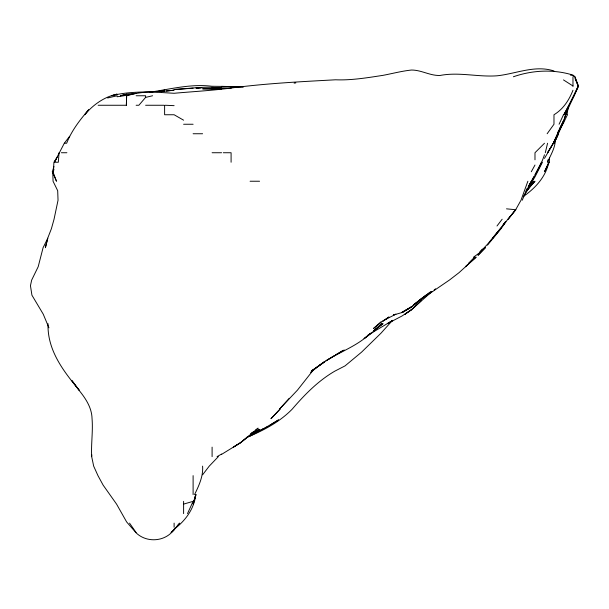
<?xml version="1.0" encoding="UTF-8"?>
<svg xmlns="http://www.w3.org/2000/svg" width="609" height="609" viewBox="0 0 609 609"><rect width="100%" height="100%" fill="white"/><g stroke="black" fill="none" stroke-linecap="round" stroke-linejoin="round"><path stroke-width="0.91" d="M555.347 139.446C555.393 147.591 550.703 154.975 547.514 162.238L548.092 159.649M126.367 105.258L126.626 95.895L126.367 105.258L98.14 105.258M549.288 162.238L548.793 162.238L544.484 171.73L549.288 162.238L549.463 157.487M177.227 525.818L179.716 523.108L174.113 529.883L171.068 532.609L174.113 529.594C165.374 541.751 146.906 543.22 136.127 532.867L126.626 521.928L116.563 504.115L103.127 485.122L97.958 475.629L93.672 466.129L91.685 456.636L91.776 454.733M53.973 166.554L52.321 171.73L53.402 171.73L53.912 162.238L57.55 156.696M59.058 152.737L58.319 162.238L54.407 162.238L64.318 143.244L69.647 136.256M568.243 106.986L567.017 114.751L567.405 114.751L563.477 123.079L558.141 132.161M566.431 112.163L563.477 121.731L567.717 107.846L565.746 114.751L568.951 105.258L578.116 86.265L578.55 86.265L574.866 76.764L572.97 75.592M53.402 171.73L53.935 169.142M545.299 152.737L547.567 143.244M193.35 503.255L195.847 494.622C194.088 508.911 185.44 520.756 174.113 529.198M548.793 162.238C545.87 176.823 535.235 188.257 523.367 196.479M527.874 181.231L521 200.224L515.686 209.717L487.504 244.232L478.004 254.28M522.256 200.224C528.528 184.489 539.132 170.916 544.484 154.762M578.116 86.265L574.074 95.758L563.82 114.751L568.966 105.258L565.243 114.751L578.55 86.265M572.97 90.246C569.095 100.097 563.241 109.171 553.977 114.751L553.977 124.251L547.141 133.744M554.19 143.244L562.533 124.251L558.141 132.161M553.33 143.244L547.567 152.737L553.322 143.244L557.737 133.744L553.33 143.244L544.484 158.393M559.077 124.251L563.477 114.751M194.56 494.622C198.869 485.731 203.376 476.268 202.599 466.129M553.977 141.973L563.477 120.765L557.395 133.744L563.477 121.8L560.044 128.21M187.503 513.615L193.106 501.344L183.606 504.115M542.452 162.238L534.984 176.854L525.841 191.782M541.47 162.238L534.984 174.654M562.313 124.251L563.477 122.051L561.209 125.835M531.292 181.231L528.277 186.773L534.063 176.298M531.307 171.73L534.984 165.024M560.052 128.21L562.328 124.251M54.407 162.238L56.317 159.071M501.725 227.157L492.719 238.21L500.027 229.387M502.783 225.596L505.432 221.706M502.699 225.596L504.869 222.483M523.991 195.276L533.834 181.231L528.247 188.531M505.942 221.737L500.994 228.71L487.504 245.145M496.997 225.985L502.159 219.217M202.599 474.792L209.245 466.129L218.349 456.636M515.823 209.717L508.119 219.217L515.686 209.717L506.498 208.834M152.608 95.758L145.62 97.387L138.882 105.258L136.127 105.258M289.275 398.294L279.462 409.149L297.436 390.156L312.409 371.163L316.558 367.341L311.755 371.163L324.666 361.662M527.166 190.046L534.984 181.231L527.013 190.046M392.531 320.349L380.998 333.176L361.54 352.169L345.052 365.88L334.798 371.163C318.172 380.815 304.622 394.67 292.198 409.149C279.668 421.999 263.552 430.388 247.17 437.3M310.628 372.48L313.627 369.206M479.9 251.814L482.427 249.073M485.343 247.703L478.004 255.308L485.35 247.703M311.869 371.163L313.627 369.366M474.746 257.204L468.504 263.545L474.83 257.204M544.484 143.244L534.984 152.737L534.984 159.809M431.956 291.498L411.524 309.715L402.031 315.98L387.332 323.676L392.531 320.54L367.912 335.178M421.025 300.808L411.524 309.715M476.032 257.204L459.011 272.68L449.511 279.995L421.025 299.461L411.524 307.081L402.031 312.607L411.524 306.906M380.96 321.811L373.538 328.472L383.038 320.737L395.903 314.183L393.376 315.005M416.967 302.315L412.209 306.35M418.992 300.541L420.347 299.354M421.025 298.92L413.747 304.683L430.517 291.924L421.025 298.92L426.026 295.19M431.956 291.376L430.517 292.51L431.979 291.46M251.547 433.182L253.747 431.507M255.217 430.38L258.147 428.142L240.585 442.674L221.592 454.375M373.538 330.824L383.038 323.676L373.538 331.007L381.706 323.676L371.566 333.176L364.045 338.657L370.577 333.176C355.131 348.333 333.176 353.738 316.558 367.486L324.795 361.662L311.313 371.163M473.467 257.204L478.004 253.93M434.171 289.892L435.633 288.841M269.871 425.143L278.572 419.867L265.06 428.142L246.942 437.308L263.568 428.637L250.086 435.975M342.928 350.487L335.551 354.978L344.245 349.962M217.07 456.636L221.592 454.055M402.031 312.211L411.524 306.746L402.031 312.531L393.444 315.005M264.367 428.142L268.295 426.041M250.878 433.89L259.579 429.345L250.878 433.539M513.395 76.764C532.487 70.134 553.558 69.053 572.97 75.105L574.904 76.764L578.268 86.265L575.025 78.492M107.633 97.973L117.134 95.758L117.134 96.762C126.626 95.628 135.936 92.979 145.62 92.203C155.135 91.86 164.62 92.796 174.113 93.276C193.106 91.571 212.168 90.558 231.093 88.031C265.752 83.433 300.656 81.69 335.551 79.794C351.477 80.441 367.349 77.739 383.038 75.341C392.531 73.552 401.894 71.025 411.524 70.035C421.458 70.005 430.045 75.828 440.018 75.47C458.942 71.801 477.928 77.191 496.997 75.805C515.876 73.864 534.885 64.737 553.977 70.971M126.626 95.758L136.127 93.299L126.626 94.136L120.422 95.758L126.626 94.258M149.936 92.18C170.474 89.15 190.914 83.646 211.886 86.265L240.585 86.638M157.708 91.578L164.613 90.208L156.84 91.715M294.117 83.136L295.837 82.893M162.885 91.396L161.157 91.624L164.613 90.749L161.157 91.624L162.885 91.434M166.341 91.015L174.113 90.147C153.514 93.086 131.894 90.254 111.843 95.758L117.134 94.129C104.436 96.686 92.857 104.969 84.75 114.751L88.64 109.78C79.962 119.813 71.542 130.768 66.655 143.244L64.318 143.244M193.106 88.206L174.113 89.508C189.924 88.625 205.766 85.8 221.592 88.229L212.099 87.719L231.093 88.229L218.745 88.358M196.555 87.993L200.871 87.711M195.953 88.023L201.648 87.666M196.905 87.993L201.648 87.734M240.585 86.729L231.093 87.026L238.69 86.874M136.127 95.758L145.62 95.758L145.62 97.387M145.62 105.258L163.912 105.258M183.606 124.251L193.106 124.251M193.106 133.744L202.599 133.744M61.38 152.737L66.899 152.737M212.099 152.737L221.592 152.737M223.282 152.737L231.093 152.737L231.093 162.238M250.086 181.231L259.579 181.231M221.592 86.371L239.634 86.79M165.298 105.258L174.113 105.654M570.382 75.097L572.11 75.212M240.585 87.026L243.174 87.27M183.606 120.186L174.113 114.751L164.613 114.751L164.613 105.258M563.477 79.908L572.97 85.983M136.127 532.586L129.527 523.108M52.321 171.73L56.477 181.231L52.899 171.73M48.941 327.817L43.247 314.183L31.927 295.19L30.45 285.69L31.66 280.11L38.2 266.696L43.087 247.703L47.822 238.21L45.378 247.703L47.7 238.21L51.4 228.71L54.049 219.217L58.038 200.224L57.695 190.724L53.052 181.231L52.77 171.73M48.035 323.676C47.167 350.023 63.252 370.95 79.14 390.156L71.961 380.663L79.14 390.415C85.732 398.598 91.807 407.748 92.05 418.649C93.101 431.317 90.985 443.961 91.685 456.636M572.97 76.764L572.97 86.265M212.099 447.135L212.099 456.636M193.106 475.629L193.106 494.622M183.606 501.344L183.606 513.615M174.113 523.108L174.113 527.265M195.801 494.622L193.106 504.115L195.816 494.622M558.461 133.744L553.977 143.244L558.483 133.744M527.417 188.348L526.123 190.724L527.424 188.348M280.018 409.149L271.035 418.649L280.018 409.149M475.865 257.204L465.497 266.696L475.865 257.204M246.797 437.643L240.585 442.674L233.399 447.135L240.585 442.674L246.797 437.643M388.885 317.061L383.038 321.11L388.885 317.083M411.524 309.661L405.031 314.183L411.524 309.661M334.76 355.466L326.059 360.81L334.76 355.511M212.099 88.754L202.599 88.807L221.592 89.272L212.099 88.754"/></g></svg>
